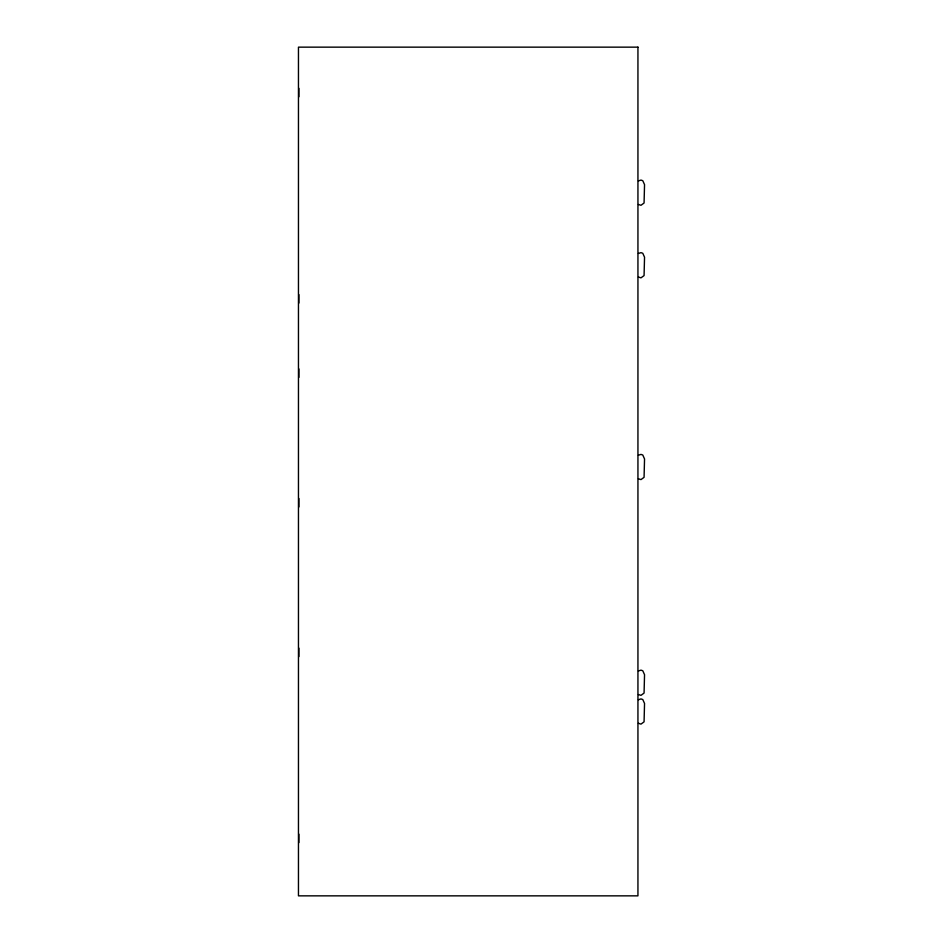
<?xml version="1.0" encoding="UTF-8"?>
<svg xmlns="http://www.w3.org/2000/svg" width="943" height="943" viewBox="0 0 943 943"><rect width="100%" height="100%" fill="white"/><g stroke="black" fill="none" stroke-linecap="round" stroke-linejoin="round"><path stroke-width="1.41" d="M638.435 180.891L640.992 180.089L642.772 180.702L644.54 184.628L644.069 203.016L640.992 205.279L638.435 204.478M638.435 253.455L640.992 252.653L642.772 253.266L644.54 257.191L644.069 275.58L640.992 277.843L638.435 277.042M638.435 455.21L640.992 454.408L642.772 455.009L644.54 458.946L644.069 477.323L640.992 479.598L638.435 478.796M638.435 670.956L640.992 670.155L642.772 670.756L644.54 674.693L644.069 693.07L640.992 695.345L638.435 694.543M638.435 699.73L640.992 698.916L642.772 699.529L644.54 703.454L644.069 721.843L640.992 724.106L638.435 723.305M298.884 88.312L298.884 96.799M298.884 294.593L298.884 303.08M298.884 368.902L298.884 377.389M298.884 498.493L298.884 506.98M298.884 648.124L298.884 656.611M298.884 834.154L298.884 842.641M637.94 47.15L298.459 47.15L298.459 895.85L637.94 895.85L637.94 47.15"/></g></svg>
